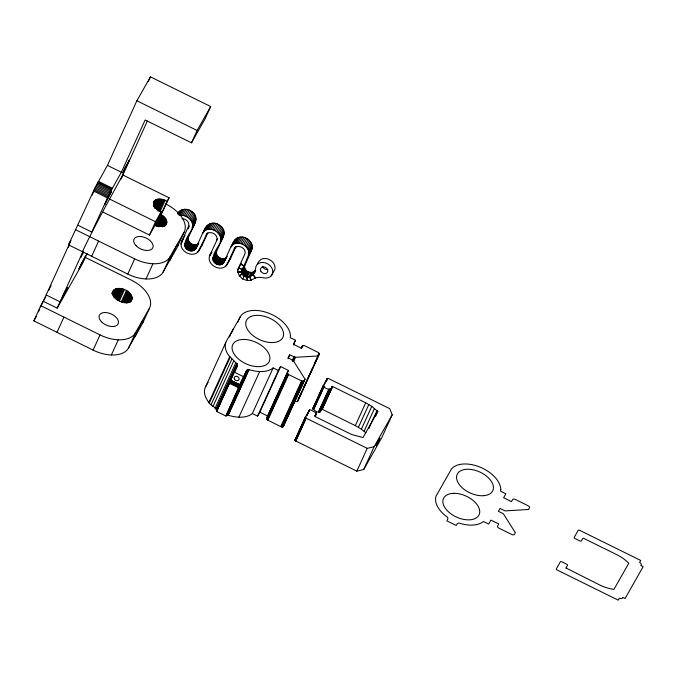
<?xml version="1.0" encoding="UTF-8"?>
<svg xmlns="http://www.w3.org/2000/svg" width="677" height="677" viewBox="0 0 677 677"><rect width="100%" height="100%" fill="white"/><g stroke="black" fill="none" stroke-linecap="round" stroke-linejoin="round"><path stroke-width="1.02" d="M131.101 301.316C136.289 291.398 114.836 282.258 111.874 293.7M165.755 225.28C168.751 221.142 164.689 216.488 161.058 214.575L169.098 197.828L122.765 174.962C108.895 200.333 94.763 225.559 82.399 251.7M298.43 433.771L295.02 439.771L295.629 440.93L356.838 471.158L363.693 469.533L381.786 437.655L392.178 414.849L389.766 408.654L328.108 378.341L327.169 378.638L323.284 385.492L312.833 408.434C314.12 411.252 320.813 414.637 321.465 409.357L332.331 386.398L365.707 402.815L371.775 406.369L377.8 411.447L375.633 416.203M392.178 414.849L374.085 446.727L367.23 448.343L306.224 418.234L305.361 417.227L309.304 410.101L310.675 409.915L316.354 412.911L315.05 416.186L315.474 416.761L351.778 434.541L362.982 437.545L377.8 411.447M319.256 354.088L318.215 352.438L304.548 345.693L302.678 345.676L301.163 348.088L293.302 344.204L295.544 340.243L290.315 337.662L290.441 336.105A27.351 16.113 24.5 0 0 286.997 326.602L285.525 324.689A27.351 16.113 24.5 0 0 272.645 314.898L270.047 313.713A27.351 16.113 24.5 0 0 256.727 310.472L254.205 310.413A27.351 16.113 24.5 0 0 241.139 315.448L226.44 341.064L204.996 388.116A27.351 16.113 24.5 0 0 207.873 401.021C209.091 405.574 217.139 406.632 216.615 411.472L225.881 416.042L227.506 415.187L230.18 415.771A27.351 16.113 24.5 0 0 238.152 417.15L240.665 417.21A27.351 16.113 24.5 0 0 251.04 414.519L252.343 413.545L273.136 367.924L278.365 370.505L280.616 366.545L288.478 370.429L266.442 418.818L267.787 420.189L280.794 426.603L283.189 426.628L305.048 379.188L293.268 360.587L288.089 357.761L289.705 354.909L295.417 357.312L318.249 355.941L319.256 354.088L298.388 399.921L297.457 401.563L294.343 401.749M332.035 386.415C331.552 391.881 324.038 388.437 323.284 385.492M266.442 418.818L267.686 416.05L259.824 412.166L257.573 416.127L252.343 413.545M217.672 238.499L209.752 255.457C205.867 265.037 222.242 273.423 227.286 264.115L234.217 248.899C237.263 243.28 247.147 248.349 244.803 254.129L238.177 268.803L237.635 272.103L241.291 272.069L244.465 266.493L251.751 249.737C253.799 244.905 250.008 239.624 245.523 237.881C239.049 234.64 232.49 240.183 231.61 246.783M207.077 233.277L199.156 250.228C194.121 259.545 177.738 251.15 181.622 241.571L188.553 226.363C190.11 222.411 185.862 218.468 182.02 218.688M198.158 244.152C197.015 248.061 193.368 252.682 188.849 250.448C186.141 249.39 183.856 246.208 185.092 243.288C186.023 233.514 204.716 219.086 190.719 210.826C186.497 208.144 179.608 208.761 177.619 213.932M198.75 243.085C195.069 247.63 186.403 242.645 188.561 237.178L195.492 221.971M192.023 228.081C194.764 220.998 186.522 214.084 179.727 215.523L183.196 209.413M234.868 239.954L230.739 247.19L223.808 262.397C220.77 268.024 210.877 262.955 213.221 257.167C214.152 247.393 232.846 232.973 218.84 224.713C212.375 220.33 204.226 225.424 203.481 232.896M222.885 263.666L226.346 257.556C222.276 261.06 214.694 256.228 216.691 251.057L223.622 235.85M220.152 241.96C224.028 232.38 207.653 223.994 202.618 233.303L195.687 248.51M241.291 272.069L248.281 255.847L251.751 249.737M231.348 379.154L216.615 411.472L230.518 380.017L230.062 380.457L239.328 385.035L239.76 384.748L225.881 416.042L246.673 370.421L248.298 369.557L250.972 370.15A27.351 16.113 24.5 0 0 258.936 371.529L261.457 371.588A27.351 16.113 24.5 0 0 271.832 368.897L273.136 367.924M248.281 255.847C252.157 246.267 235.782 237.872 230.739 247.19M112.907 291.432C112.128 299.801 125.897 306.08 131.702 299.996M234.809 371.555L237.407 365.851L237.449 364.319L228.665 355.4A27.351 16.113 24.5 0 1 225.788 342.494M257.717 264.115L258.225 262.244L260.84 259.443A9.097 7.337 29.6 0 1 272.306 261.627A9.097 7.337 29.6 0 1 273.457 271.883L271.189 275.869M216.674 240.25C219.018 234.462 209.134 229.393 206.087 235.021M288.478 370.429L287.192 372.959L288.58 374.567L302.272 381.236L303.787 381.151L305.048 379.188M298.388 399.921L298.185 398.745M312.833 408.434L315.804 403.162M92.495 194.401L92.36 195.086M48.846 290.171L49.184 289.417M68.419 247.232L69.181 245.565M84.896 257.209L131.169 280.041A29.94 17.636 24.5 0 1 145.267 290.763L146.875 292.853A29.94 17.636 24.5 0 1 150.023 306.977L142.39 323.724L127.581 349.51A29.94 17.636 24.5 0 1 113.279 355.019L110.52 354.96A29.94 17.636 24.5 0 1 93.087 350.111L33.85 320.873L40.781 305.665L45.833 296.763M165.823 204.005A29.94 17.636 24.5 0 1 179.921 214.719L181.521 216.809A29.94 17.636 24.5 0 1 184.677 230.942L177.044 247.689L162.235 273.466A29.94 17.636 24.5 0 1 147.933 278.983L145.174 278.916A29.94 17.636 24.5 0 1 127.741 274.075L68.504 244.837L95.118 187.639L107.431 165.391L136.889 100.755L150.463 76.848L210.691 106.568L205.055 118.932L191.481 142.839L145.157 119.973L121.335 172.246L109.615 193.284L91.827 232.101L77.923 225.238M38.504 311.733L39.808 308.881M40.671 306.986L70.56 241.41M148.28 81.638L150.463 76.848M43.269 301.282L57.173 308.137L83.153 251.133M83.254 251.692L80.563 257.59L83.652 252.318M120.599 179.718L122.765 174.962M147.349 121.022L121.792 177.442M87.138 253.477L82.806 262.981L57.173 308.137M57.012 332.305L63.943 317.098M91.666 256.27L98.597 241.063M112.238 293.175L113.533 290.323M153.383 202.872C155.295 197.109 163.149 198.945 167.117 201.272L169.098 197.828M112.264 293.649L113.998 289.841M153.417 203.354L154.72 200.502M112.822 293.234L114.557 289.434M153.544 203.887L155.27 200.087M112.602 294.783L115.2 289.087M153.315 205.444L155.913 199.74M112.89 295.46L115.919 288.808M153.603 206.113L156.632 199.461M113.245 296.204L116.715 288.597M153.967 206.857L157.428 199.258M113.668 297.025L117.57 288.47M154.39 207.678L158.283 199.123M114.142 297.922L118.475 288.41M154.864 208.575L159.197 199.072M115.098 297.939L119.431 288.436M155.812 208.592L160.144 199.089M115.649 298.989L120.413 288.537M156.37 209.642L161.134 199.19M93.087 350.111L100.018 334.903A29.94 17.636 24.5 0 0 117.451 339.752L120.21 339.812A29.94 17.636 24.5 0 0 134.511 334.303L149.321 308.517M127.741 274.075L134.672 258.868A29.94 17.636 24.5 0 0 152.105 263.708L154.864 263.776A29.94 17.636 24.5 0 0 169.165 258.259L183.975 232.473M116.656 299.166L121.42 288.707M157.377 209.819L162.141 199.36M117.239 300.36L122.444 288.961M157.961 211.021L163.157 199.613M118.263 300.681L123.459 289.274M158.977 211.334L164.172 199.927M119.27 301.07L124.466 289.663M103.132 212.18L149.465 235.046L155.524 221.734L161.16 211.816C157.174 210.302 151.42 205.656 154.254 200.976M159.984 211.723L165.18 200.316M191.481 142.839L197.117 130.483L210.691 106.568M149.465 235.046L155.092 225.128L161.16 211.816M121.208 302.027L126.404 290.619M155.862 225.983L167.117 201.272M122.114 302.585L127.31 291.178M156.768 226.541L161.964 215.142M123.4 302.238L128.165 291.787M158.054 226.203L162.819 215.743M124.196 302.881L128.96 292.43M158.85 226.846L163.614 216.395M125.347 302.611L129.679 293.107M160 226.575L164.333 217.072M125.99 303.321L130.322 293.81M161.075 226.33L164.976 217.774M126.98 303.093L130.873 294.537M162.065 226.101L165.526 218.493M127.877 302.873L131.338 295.265M162.531 226.829L165.992 219.23M128.672 302.653L131.702 296.001M163.326 226.617L166.356 219.957M129.366 302.433L131.964 296.729M164.02 226.389L166.618 220.685M129.959 302.196L132.125 297.44M164.613 226.152L166.779 221.404M130.449 301.934L132.176 298.134M165.103 225.89L166.83 222.09M131.262 300.69L132.125 298.794M165.916 224.654L166.779 222.75M111.383 354.976L118.314 339.769M146.037 278.941L152.96 263.734M128.554 348.105L135.485 332.898M163.208 272.069L170.139 256.862M135.214 336.367L142.145 321.16M169.868 260.332L176.799 245.125M188.121 228.809L189.416 225.957M198.496 251.353L202.626 244.118L207.822 232.71M226.626 265.24L230.755 258.005L235.951 246.597M229.385 337.002L231.983 331.298M231.602 332.712L233.337 328.912M237.635 322.455L240.242 316.751M208.914 402.375L229.706 356.754M209.345 402.933L230.138 357.312M211.038 404.795L231.83 359.174M212.942 406.589L233.734 360.968M215.041 408.299L235.833 362.677M216.175 409.103L236.958 363.481M216.318 409.314L237.111 363.684M216.454 409.526L237.246 363.896M216.564 409.737L237.356 364.108M216.657 409.949L237.449 364.319M216.733 410.152L237.517 364.531M216.775 410.364L237.568 364.734M216.809 410.761L231.966 377.292M232.829 375.397L237.602 364.937M239.328 385.035L246.673 370.421M226.414 415.517L247.207 369.887M226.6 415.416L247.393 369.794M226.803 415.331L247.596 369.71M227.023 415.263L247.816 369.642M227.26 415.213L248.053 369.591M227.506 415.187L248.298 369.557M227.76 415.17L248.552 369.549M228.031 415.17L248.823 369.549M228.31 415.187L249.102 369.566M238.888 417.167L259.68 371.546M257.573 416.127L278.365 370.505M259.824 412.166L280.616 366.545M293.378 344.999L295.544 340.243M287.97 358.708L289.705 354.909M292.151 360.773L293.886 356.965M292.456 360.909L294.19 357.101M266.399 418.581L287.293 372.528M292.769 361.01L294.503 357.211M266.543 419.071L287.336 373.45M293.09 361.078L294.817 357.278M266.704 419.325L287.497 373.704M293.395 361.12L295.13 357.312M266.916 419.571L287.708 373.949M293.683 361.12L295.417 357.312M267.17 419.799L287.962 374.178M267.466 420.011L288.258 374.381M267.787 420.189L288.58 374.567M301.189 348.663L302.492 345.812M301.383 348.52L302.678 345.676M302.052 347.47L302.924 345.566M280.794 426.603L301.587 380.982M281.133 426.755L301.925 381.126M281.48 426.865L302.272 381.236M281.835 426.933L302.619 381.303M282.165 426.959L302.957 381.329M282.478 426.933L303.271 381.312M282.758 426.874L303.55 381.253M282.994 426.772L303.981 381.007M283.325 426.451L304.117 380.829M317.674 355.967L318.977 353.115M298.345 398.99L299.209 397.094M300.072 395.19L301.375 392.338M303.541 387.591L310.041 373.332M310.904 371.428L312.199 368.576M314.365 363.828L319.129 353.369M298.447 399.244L319.239 353.622M297.457 401.563L319.282 353.859M294.977 439.898L305.42 416.956M294.986 440.194L305.361 417.227M295.054 440.346L305.445 417.54M295.155 440.507L305.547 417.692M295.282 440.659L305.682 417.844M306.706 415.805L309.304 410.101M295.443 440.803L305.843 417.988M306.799 415.695L309.516 409.907M307.933 413.647L309.66 409.839M295.629 440.93L306.021 418.124M295.832 441.049L306.224 418.234M312.85 408.722L323.225 385.763M312.918 408.883L323.31 386.068M313.011 409.035L323.411 386.228M313.146 409.187L323.547 386.381M324.139 385.289L327.262 378.528M313.307 409.331L323.699 386.525M325.645 382.243L327.38 378.443M313.493 409.467L323.885 386.652M326.229 381.227L327.524 378.375M326.399 381.185L327.27 379.289M313.696 409.577L324.088 386.762M315.05 415.763L316.354 412.911M315.152 415.915L316.447 413.063M315.211 416.076L316.514 413.224M315.177 416.499L316.54 413.376M318.469 411.938L328.87 389.123M318.689 412.031L329.081 389.216M318.901 412.098L329.301 389.283M319.121 412.141L329.521 389.326M319.332 412.158L329.724 389.343M319.527 412.141L329.919 389.334M319.705 412.107L330.097 389.292M319.849 412.039L330.249 389.224M319.967 411.954L330.452 389.03M321.465 409.357L332.221 386.389M321.727 409.213L332.331 386.398M321.93 409.213L332.441 386.423M322.04 409.23L332.542 386.457M365.978 432.865L361.383 429.184L355.315 425.63L322.26 409.314L332.652 386.499M355.315 425.63L365.707 402.815M358.429 427.305L368.83 404.499M361.383 429.184L371.775 406.369M364.116 431.232L374.508 408.417M368.762 428.659L376.987 410.6M356.838 471.158L367.23 448.343M363.693 469.533L374.085 446.727M242.713 279.051L244.177 275.911L246.775 277.189L247.266 280.523L242.713 279.051L239.353 275.691L242.205 274.033L244.025 276.174L246.893 271.13L245.074 268.981L244.465 266.493M92.834 193.639L93.104 193.038M93.316 192.615L93.739 191.718M49.463 288.817L49.768 288.174M50.09 287.497L50.428 286.811M50.767 286.134L51.105 285.491M68.504 244.837L70.992 240.453M33.85 320.873L36.338 316.489M178.009 213.83L179.498 211.207M178.593 213.898L180.573 210.412M178.846 215.041L181.817 209.802M181.208 215.362L184.669 209.252M182.739 215.421L186.2 209.311M184.279 215.709L187.749 209.599M185.803 216.225L189.264 210.115M187.25 216.936L190.719 210.826M188.587 217.833L192.056 211.732M189.78 218.899L193.25 212.79M190.796 220.093L194.265 213.983M191.608 221.387L195.078 215.278M192.192 222.75L195.661 216.64M181.622 241.571L185.092 235.461M181.199 242.815L183.179 239.328M181.03 244.143L182.02 242.4M192.53 224.129L196 218.019M192.615 225.509L196.085 219.399M192.446 226.837L195.915 220.727M185.092 243.288L188.561 237.178M184.838 244.042L188.308 237.932M184.736 244.837L188.206 238.727M184.787 245.666L188.257 239.556M184.99 246.504L188.46 240.394M185.346 247.325L188.815 241.215M185.836 248.112L189.306 242.002M186.446 248.831L189.915 242.721M187.165 249.475L190.635 243.365M187.978 250.016L191.447 243.906M188.849 250.448L192.319 244.338M189.772 250.752L193.241 244.642M190.702 250.93L194.172 244.82M191.625 250.964L195.094 244.854M192.522 250.871L195.983 244.761M202.618 233.303L206.739 226.067M204.158 231.204L207.619 225.094M193.351 250.634L196.821 244.524M205.233 230.4L208.702 224.29M194.104 250.27L197.574 244.16M194.756 249.779L198.226 243.669M195.289 249.195L198.259 243.957M206.477 229.799L209.946 223.689M207.856 229.41L211.326 223.3M209.328 229.241L212.798 223.131M197.616 252.326L201.086 246.225M210.86 229.308L214.33 223.198M212.409 229.596L215.878 223.486M213.924 230.104L217.393 223.994M215.379 230.823L218.84 224.713M216.716 231.72L220.186 225.61M217.909 232.778L221.379 226.668M218.925 233.98L222.394 227.87M219.737 235.274L223.207 229.165M220.321 236.628L223.782 230.518M209.752 255.457L211.732 251.962M209.819 255.821L211.808 252.335M220.66 238.016L224.121 231.906M220.744 239.387L224.214 233.277M220.575 240.716L224.045 234.606M213.221 257.167L216.691 251.057M212.967 257.92L216.437 251.81M212.866 258.724L216.335 252.614M212.916 259.553L216.386 253.443M213.12 260.391L216.589 254.281M213.475 261.212L216.945 255.102M213.966 261.991L217.435 255.881M214.575 262.71L218.045 256.6M215.294 263.353L218.764 257.243M216.107 263.895L219.576 257.785M216.978 264.326L220.448 258.216M217.901 264.639L221.362 258.529M218.832 264.809L222.301 258.699M219.754 264.851L223.224 258.741M220.643 264.749L224.112 258.639M232.279 245.082L235.748 238.973M221.481 264.512L224.95 258.402M233.362 244.287L236.832 238.177M222.234 264.148L225.695 258.039M223.41 263.074L226.389 257.835M234.606 243.678L238.076 237.568M235.985 243.288L239.455 237.178M237.458 243.128L240.927 237.018M234.217 248.899L235.604 246.479M225.746 266.213L230.755 258.005M238.989 243.187L242.459 237.077M240.538 243.475L244.008 237.365M242.053 243.991L245.523 237.881M243.5 244.702L246.97 238.592M244.846 245.599L248.315 239.489M246.039 246.665L249.508 240.555M247.054 247.858L250.524 241.748M247.867 249.153L251.328 243.043M240.327 264.03L243.796 265.739L241.19 264.453M248.442 250.515L251.912 244.405M238.177 268.803L241.342 263.226M237.754 270.064L238.659 268.473M248.781 251.895L252.25 245.785M237.635 272.103L240.53 271.815M248.874 253.274L252.335 247.164M248.704 254.603L252.166 248.493M241.655 270.521L244.82 264.944M241.401 271.274L244.566 265.697M237.788 271.841L239.353 275.691M239.201 275.954L242.053 274.295L241.494 272.636L244.515 267.322M241.706 273.474L244.719 268.16M242.053 274.295L245.074 268.981M242.696 274.811L245.556 269.768M243.305 275.531L246.174 270.487M244.989 276.453L247.706 271.672L246.893 271.13M245.717 276.817L248.434 272.036L252.098 272.45L255.449 270.546L253.037 274.794L249.686 276.707L251.15 280.185L247.266 280.523M245.861 276.885L248.577 272.103M246.631 277.121L249.348 272.34M246.775 277.189L249.491 272.408M247.418 280.253L246.927 276.927L248.645 277.071L251.209 272.552M248.645 277.071L249.534 276.969L252.098 272.45M250.515 276.47L252.927 272.222M251.903 275.717L254.315 271.469M252.496 275.277L254.907 271.028M251.302 279.914L255.635 277.858L253.19 274.532L255.483 270.817M253.68 274.007L255.72 270.605M205.647 386.694L208.161 382.251M237.407 365.851L233.937 371.969L243.204 376.547M201.966 245.243L202.626 244.118M226.88 256.964L227.277 256.287M254.112 273.44C256.456 270.343 254.332 265.359 258.58 263.429A9.097 7.337 29.6 0 1 272.425 269.37A9.097 7.337 29.6 0 1 263.277 277.756L258.986 277.299L255.635 277.858M166.356 223.96C163.817 227.48 158.562 226.592 155.092 225.128M136.889 100.755L197.117 130.483M107.431 165.391L121.335 172.246M98.377 181.334L112.28 188.198M97.945 182.113L111.849 188.976M97.446 183.044L111.35 189.907M96.904 184.093L110.8 190.956M96.32 185.236L110.216 192.09M95.719 186.429L109.615 193.284M95.118 187.639L109.022 194.502M94.543 188.832L108.438 195.695M94.001 189.975L107.905 196.829M93.519 191.024L107.415 197.887M109.2 198.869L155.524 221.734M75.435 229.63L134.672 258.868M230.493 380.169L239.76 384.748M230.256 380.186L239.523 384.764M230.417 380.432L239.683 385.01M230.298 380.804L239.556 385.374M230.121 381.269L239.387 385.839M229.892 381.836L239.159 386.406M229.613 382.488L238.879 387.058M229.291 383.224L238.558 387.794M46.154 294.952L60.058 301.807M40.781 305.665L100.018 334.903M247.706 271.672L248.434 272.036M253.037 274.794L255.483 278.129M249.534 276.969L251.15 280.185M241.444 271.807L241.494 272.636M267.914 269.497A3.876 3.131 29.6 0 1 262.71 266.213M143.558 320.382A29.94 17.636 24.5 0 1 143.092 322.193M178.212 244.346A29.94 17.636 24.5 0 1 177.746 246.149M500.76 489.657L500.633 491.206L505.863 493.795L503.612 497.756L511.482 501.632L512.667 499.533A2.133 1.261 24.5 0 1 515.205 499.381L528.204 505.804A2.133 1.261 24.5 0 1 529.499 507.843L528.568 509.485L505.736 510.864A2.133 1.261 24.5 0 1 504.196 510.517L500.024 508.452L498.399 511.304L502.579 513.369A2.133 1.261 24.5 0 1 503.747 514.351L515.366 532.731L514.435 534.373A2.133 1.261 24.5 0 1 511.897 534.525L498.898 528.111A2.133 1.261 24.5 0 1 497.603 526.071L498.797 523.973L490.935 520.088L488.684 524.049L483.454 521.468L482.142 522.441A27.351 16.113 24.5 0 1 471.776 525.132L469.254 525.073A27.351 16.113 24.5 0 1 461.291 523.702L459.421 523.109A3.732 2.2 24.5 0 0 457.525 523.439L456.154 525.445L446.888 520.867L447.92 518.684A4.197 2.471 24.5 0 0 447.277 517.025L446.151 516.221A27.351 16.113 24.5 0 1 440.448 510.856L438.984 508.943A27.351 16.113 24.5 0 1 436.106 496.038L451.457 469A27.351 16.113 24.5 0 1 464.524 463.965L467.037 464.016A27.351 16.113 24.5 0 1 495.843 478.233L497.316 480.145A27.351 16.113 24.5 0 1 500.76 489.657M566.014 567.995L599.5 584.886A29.458 17.357 24.5 0 0 612.744 589.21L613.954 589.354L628.772 563.256L627.96 562.409A29.458 17.357 24.5 0 0 616.679 554.624L583.515 538.266L582.872 538.3L581.425 540.838A1.337 0.787 24.5 0 1 579.842 540.931L575.061 538.57A1.337 0.787 24.5 0 1 574.248 537.301L578.141 530.446A1.337 0.787 24.5 0 1 579.724 530.353L640.738 560.463L639.63 562.418A3.004 1.769 24.5 0 1 640.831 565.515L643.15 566.657L625.057 598.536L622.738 597.385A3.004 1.769 24.5 0 1 619.311 598.197L618.203 600.152L557.196 570.042A1.337 0.787 24.5 0 1 556.384 568.765L560.277 561.91A1.337 0.787 24.5 0 1 561.859 561.817L566.641 564.178A1.337 0.787 24.5 0 1 567.453 565.456L566.014 567.995M376.09 445.762L379.848 438.264L376.09 445.762M63.68 294.639L60.998 300.529L67.734 287.505L63.68 294.639M107.33 198.86L104.647 204.75L111.383 191.726L107.33 198.86M81.629 263.023L78.947 268.921L85.674 255.889L81.629 263.023M125.279 167.244L122.588 173.143L129.324 160.119L125.279 167.244M238.634 267.804L242.112 269.514L238.634 267.804M243.297 339.431L241.528 339.541A20.098 11.839 24.5 0 0 232.076 348.452A20.098 11.839 24.5 0 0 243.28 362.39L245.125 363.38A20.098 11.839 24.5 0 0 265.054 365.368A20.098 11.839 24.5 0 0 268.295 352.751L267.398 351.329A20.098 11.839 24.5 0 0 256.854 342.723L254.933 341.851A20.098 11.839 24.5 0 0 243.297 339.431M274.134 342.46L272.366 342.57A20.098 11.839 24.5 0 1 258.809 339.27L256.964 338.288A20.098 11.839 24.5 0 1 248.264 330.672L247.367 329.25A20.098 11.839 24.5 0 1 249.965 316.946A20.098 11.839 24.5 0 1 268.617 317.75L270.538 318.622A20.098 11.839 24.5 0 1 283.511 332.864A20.098 11.839 24.5 0 1 274.134 342.46M453.81 493.33L452.092 493.431A19.582 11.534 24.5 0 0 442.876 502.122A19.582 11.534 24.5 0 0 453.793 515.696L455.596 516.661A19.582 11.534 24.5 0 0 475.009 518.599A19.582 11.534 24.5 0 0 478.165 506.303L477.293 504.915A19.582 11.534 24.5 0 0 453.81 493.33M484.207 495.657L482.489 495.767A19.582 11.534 24.5 0 1 459.006 484.173L458.134 482.794A19.582 11.534 24.5 0 1 466.91 469.246A19.582 11.534 24.5 0 1 491.282 481.271A19.582 11.534 24.5 0 1 484.207 495.657M260.738 271.054A3.876 3.131 29.6 0 0 267.127 272.645A3.876 3.131 29.6 0 0 264.47 267.051A3.876 3.131 29.6 0 0 260.738 271.054M136.162 245.802A10.341 6.093 24.5 0 0 152.672 248.061A10.341 6.093 24.5 0 0 141.383 236.603A10.341 6.093 24.5 0 0 136.162 245.802M101.508 321.837A10.341 6.093 24.5 0 0 118.018 324.097A10.341 6.093 24.5 0 0 106.729 312.639A10.341 6.093 24.5 0 0 101.508 321.837M234.386 379.035A2.59 2.09 29.6 0 0 238.642 380.102A2.59 2.09 29.6 0 0 236.874 376.37A2.59 2.09 29.6 0 0 234.386 379.035"/></g></svg>
